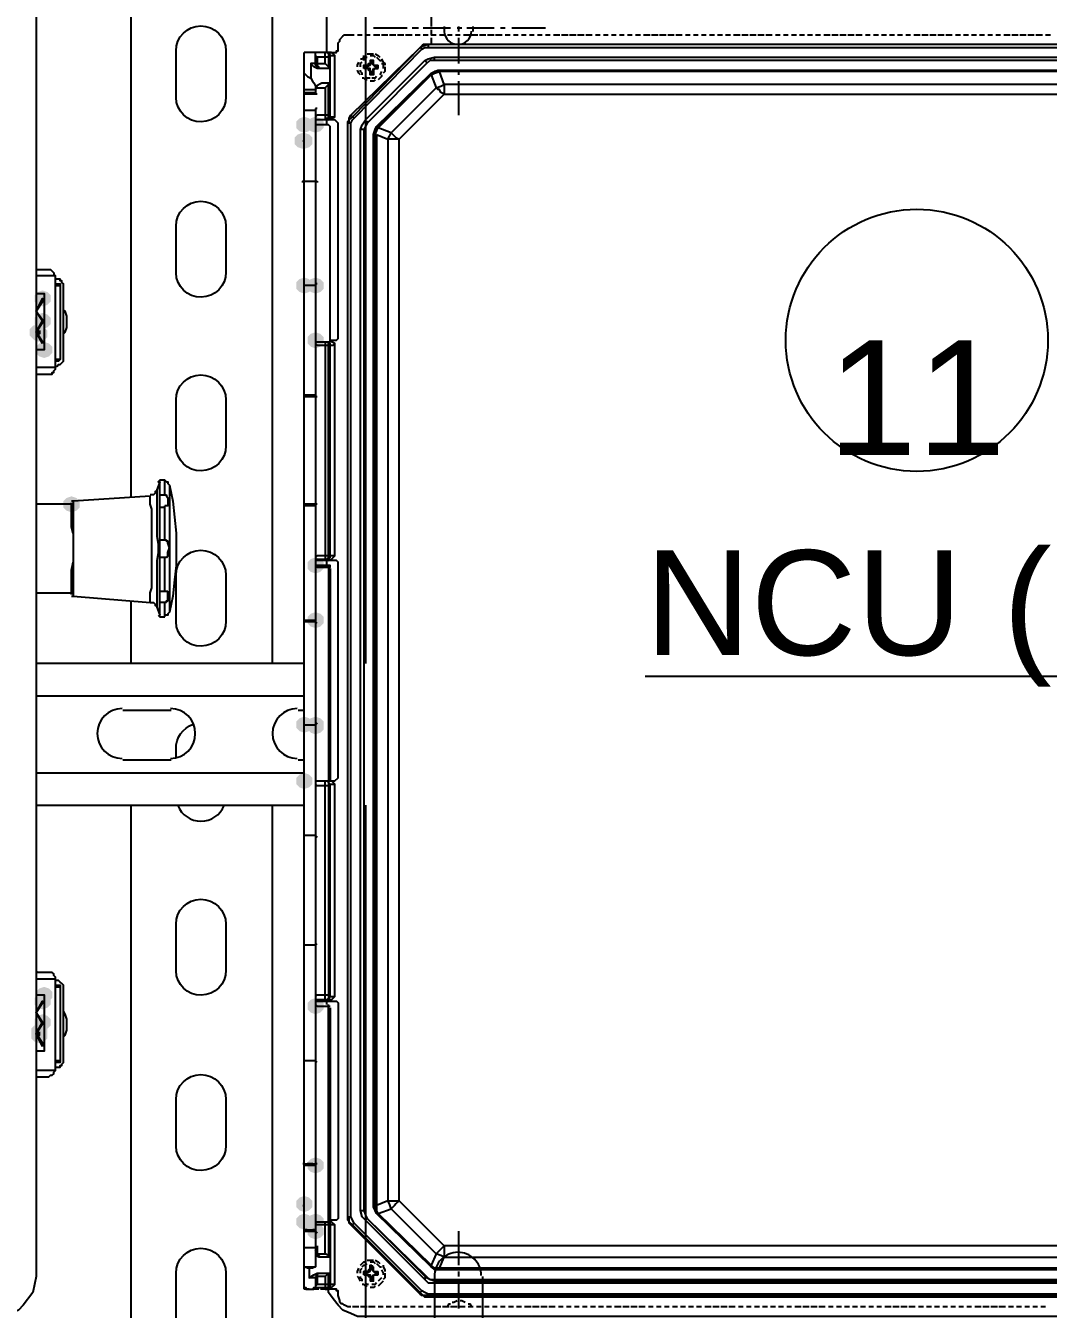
# Model space of a CAD drawing. Header units: feet. Extents: x -4 to 2246, y -9 to 1440.
# Drawn here: x 2078.622 to 2080.318, y 1384.544 to 1386.673 of the extents above; entities that cross this region are included whole.
import ezdxf
from ezdxf.enums import TextEntityAlignment as Align

# ---------------------------------------------------------------- set-up
doc = ezdxf.new("R2010")
doc.units = ezdxf.units.FT
doc.header["$MEASUREMENT"] = 0
for name, color, linetype in [('E-TEXT', 7, 'Continuous'), ('G-ANNO-TEXT', 1, 'Continuous'), ('PDF8_LP_OBJ-Hidden', 7, 'Continuous'), ('PDF8_LP_OBJ-Misc', 7, 'Continuous')]:
    doc.layers.add(name, color=color, linetype=linetype)
doc.styles.add('NEI-A', font='arial.ttf')

# ---------------------------------------------------------------- blocks, each defined once
blk = doc.blocks.new('CIRCTAG')
at = {"color": 0, "linetype": 'ByBlock', "lineweight": -2, "transparency": 16777216}
blk.add_circle((0, 0), 0.125, dxfattribs=at)
at = {"layer": 'E-TEXT', "color": 0, "transparency": 16777216, "style": 'NEI-A'}
blk.add_attdef('TAGNUMBER', text='', height=0.1, dxfattribs=at).set_placement((0, 0), align=Align.MIDDLE_CENTER)

msp = doc.modelspace()

# ---------------------------------------------------------------- hatches: boundary and pattern name
at = {"layer": 'PDF8_LP_OBJ-Misc', "transparency": 33554559}
for points in [[(2079.084073, 1386.521791), (2079.076072, 1386.519123), (2079.070737, 1386.513789), (2079.070737, 1386.503121), (2079.076072, 1386.497786), (2079.084073, 1386.495119), (2079.092075, 1386.497786), (2079.097409, 1386.503121), (2079.097409, 1386.513789), (2079.092075, 1386.519123)], [(2079.102743, 1386.521791), (2079.094742, 1386.519123), (2079.089408, 1386.513789), (2079.089408, 1386.503121), (2079.094742, 1386.497786), (2079.102743, 1386.495119), (2079.110745, 1386.497786), (2079.116079, 1386.503121), (2079.116079, 1386.513789), (2079.110745, 1386.519123)], [(2079.081406, 1386.495119), (2079.073405, 1386.492452), (2079.06807, 1386.487118), (2079.06807, 1386.476449), (2079.073405, 1386.471115), (2079.081406, 1386.468447), (2079.089408, 1386.471115), (2079.094742, 1386.476449), (2079.094742, 1386.487118), (2079.089408, 1386.492452)], [(2079.084073, 1386.495119), (2079.076072, 1386.492452), (2079.070737, 1386.487118), (2079.070737, 1386.476449), (2079.076072, 1386.471115), (2079.084073, 1386.468447), (2079.092075, 1386.471115), (2079.097409, 1386.476449), (2079.097409, 1386.487118), (2079.092075, 1386.492452)], [(2079.084073, 1386.255074), (2079.076072, 1386.252407), (2079.070737, 1386.247073), (2079.070737, 1386.236404), (2079.076072, 1386.23107), (2079.084073, 1386.228403), (2079.092075, 1386.23107), (2079.097409, 1386.236404), (2079.097409, 1386.247073), (2079.092075, 1386.252407)], [(2079.102743, 1386.255074), (2079.094742, 1386.252407), (2079.089408, 1386.247073), (2079.089408, 1386.236404), (2079.094742, 1386.23107), (2079.102743, 1386.228403), (2079.110745, 1386.23107), (2079.116079, 1386.236404), (2079.116079, 1386.247073), (2079.110745, 1386.252407)], [(2078.649922, 1386.233737), (2078.64192, 1386.23107), (2078.636586, 1386.225736), (2078.636586, 1386.215067), (2078.64192, 1386.209733), (2078.649922, 1386.207065), (2078.657923, 1386.209733), (2078.663257, 1386.215067), (2078.663257, 1386.225736), (2078.657923, 1386.23107)], [(2078.64192, 1386.177727), (2078.633919, 1386.175059), (2078.628584, 1386.169725), (2078.628584, 1386.159056), (2078.633919, 1386.153722), (2078.64192, 1386.151055), (2078.649922, 1386.153722), (2078.655256, 1386.159056), (2078.655256, 1386.169725), (2078.649922, 1386.175059)], [(2078.649922, 1386.196397), (2078.64192, 1386.19373), (2078.636586, 1386.188395), (2078.636586, 1386.177727), (2078.64192, 1386.172392), (2078.649922, 1386.169725), (2078.657923, 1386.172392), (2078.663257, 1386.177727), (2078.663257, 1386.188395), (2078.657923, 1386.19373)], [(2078.644587, 1386.175059), (2078.636586, 1386.172392), (2078.631251, 1386.167058), (2078.631251, 1386.156389), (2078.636586, 1386.151055), (2078.644587, 1386.148388), (2078.652589, 1386.151055), (2078.657923, 1386.156389), (2078.657923, 1386.167058), (2078.652589, 1386.172392)], [(2079.102743, 1386.164391), (2079.094742, 1386.161724), (2079.089408, 1386.156389), (2079.089408, 1386.145721), (2079.094742, 1386.140386), (2079.102743, 1386.137719), (2079.110745, 1386.140386), (2079.116079, 1386.145721), (2079.116079, 1386.156389), (2079.110745, 1386.161724)], [(2078.652589, 1386.148388), (2078.644587, 1386.145721), (2078.639253, 1386.140386), (2078.639253, 1386.129718), (2078.644587, 1386.124383), (2078.652589, 1386.121716), (2078.66059, 1386.124383), (2078.665925, 1386.129718), (2078.665925, 1386.140386), (2078.66059, 1386.145721)], [(2078.697931, 1385.89234), (2078.689929, 1385.889673), (2078.684595, 1385.884339), (2078.684595, 1385.87367), (2078.689929, 1385.868336), (2078.697931, 1385.865669), (2078.705932, 1385.868336), (2078.711266, 1385.87367), (2078.711266, 1385.884339), (2078.705932, 1385.889673)], [(2079.102743, 1385.790988), (2079.094742, 1385.788321), (2079.089408, 1385.782986), (2079.089408, 1385.772318), (2079.094742, 1385.766984), (2079.102743, 1385.764316), (2079.110745, 1385.766984), (2079.116079, 1385.772318), (2079.116079, 1385.782986), (2079.110745, 1385.788321)], [(2079.102743, 1385.700304), (2079.094742, 1385.697637), (2079.089408, 1385.692303), (2079.089408, 1385.681634), (2079.094742, 1385.6763), (2079.102743, 1385.673633), (2079.110745, 1385.6763), (2079.116079, 1385.681634), (2079.116079, 1385.692303), (2079.110745, 1385.697637)], [(2079.084073, 1385.526939), (2079.076072, 1385.524272), (2079.070737, 1385.518937), (2079.070737, 1385.508269), (2079.076072, 1385.502934), (2079.084073, 1385.500267), (2079.092075, 1385.502934), (2079.097409, 1385.508269), (2079.097409, 1385.518937), (2079.092075, 1385.524272)], [(2079.102743, 1385.526939), (2079.094742, 1385.524272), (2079.089408, 1385.518937), (2079.089408, 1385.508269), (2079.094742, 1385.502934), (2079.102743, 1385.500267), (2079.110745, 1385.502934), (2079.116079, 1385.508269), (2079.116079, 1385.518937), (2079.110745, 1385.524272)], [(2079.102743, 1385.524272), (2079.094742, 1385.521604), (2079.089408, 1385.51627), (2079.089408, 1385.505602), (2079.094742, 1385.500267), (2079.102743, 1385.4976), (2079.110745, 1385.500267), (2079.116079, 1385.505602), (2079.116079, 1385.51627), (2079.110745, 1385.521604)], [(2079.084073, 1385.433588), (2079.076072, 1385.430921), (2079.070737, 1385.425587), (2079.070737, 1385.414918), (2079.076072, 1385.409584), (2079.084073, 1385.406916), (2079.092075, 1385.409584), (2079.097409, 1385.414918), (2079.097409, 1385.425587), (2079.092075, 1385.430921)], [(2078.652589, 1385.078855), (2078.644587, 1385.076188), (2078.639253, 1385.070854), (2078.639253, 1385.060185), (2078.644587, 1385.054851), (2078.652589, 1385.052184), (2078.66059, 1385.054851), (2078.665925, 1385.060185), (2078.665925, 1385.070854), (2078.66059, 1385.076188)], [(2078.649922, 1385.068187), (2078.64192, 1385.06552), (2078.636586, 1385.060185), (2078.636586, 1385.049517), (2078.64192, 1385.044182), (2078.649922, 1385.041515), (2078.657923, 1385.044182), (2078.663257, 1385.049517), (2078.663257, 1385.060185), (2078.657923, 1385.06552)], [(2079.102743, 1385.060185), (2079.094742, 1385.057518), (2079.089408, 1385.052184), (2079.089408, 1385.041515), (2079.094742, 1385.036181), (2079.102743, 1385.033514), (2079.110745, 1385.036181), (2079.116079, 1385.041515), (2079.116079, 1385.052184), (2079.110745, 1385.057518)], [(2078.649922, 1385.033514), (2078.64192, 1385.030846), (2078.636586, 1385.025512), (2078.636586, 1385.014844), (2078.64192, 1385.009509), (2078.649922, 1385.006842), (2078.657923, 1385.009509), (2078.663257, 1385.014844), (2078.663257, 1385.025512), (2078.657923, 1385.030846)], [(2078.644587, 1385.017511), (2078.636586, 1385.014844), (2078.631251, 1385.009509), (2078.631251, 1384.998841), (2078.636586, 1384.993506), (2078.644587, 1384.990839), (2078.652589, 1384.993506), (2078.657923, 1384.998841), (2078.657923, 1385.009509), (2078.652589, 1385.014844)], [(2078.644587, 1385.012176), (2078.636586, 1385.009509), (2078.631251, 1385.004175), (2078.631251, 1384.993506), (2078.636586, 1384.988172), (2078.644587, 1384.985505), (2078.652589, 1384.988172), (2078.657923, 1384.993506), (2078.657923, 1385.004175), (2078.652589, 1385.009509)], [(2079.102743, 1384.796136), (2079.094742, 1384.793469), (2079.089408, 1384.788135), (2079.089408, 1384.777466), (2079.094742, 1384.772132), (2079.102743, 1384.769465), (2079.110745, 1384.772132), (2079.116079, 1384.777466), (2079.116079, 1384.788135), (2079.110745, 1384.793469)], [(2079.084073, 1384.732124), (2079.076072, 1384.729457), (2079.070737, 1384.724123), (2079.070737, 1384.713454), (2079.076072, 1384.70812), (2079.084073, 1384.705453), (2079.092075, 1384.70812), (2079.097409, 1384.713454), (2079.097409, 1384.724123), (2079.092075, 1384.729457)], [(2079.084073, 1384.702785), (2079.076072, 1384.700118), (2079.070737, 1384.694784), (2079.070737, 1384.684115), (2079.076072, 1384.678781), (2079.084073, 1384.676114), (2079.092075, 1384.678781), (2079.097409, 1384.684115), (2079.097409, 1384.694784), (2079.092075, 1384.700118)], [(2079.102743, 1384.702785), (2079.094742, 1384.700118), (2079.089408, 1384.694784), (2079.089408, 1384.684115), (2079.094742, 1384.678781), (2079.102743, 1384.676114), (2079.110745, 1384.678781), (2079.116079, 1384.684115), (2079.116079, 1384.694784), (2079.110745, 1384.700118)], [(2079.102743, 1384.686782), (2079.094742, 1384.684115), (2079.089408, 1384.678781), (2079.089408, 1384.668112), (2079.094742, 1384.662778), (2079.102743, 1384.660111), (2079.110745, 1384.662778), (2079.116079, 1384.668112), (2079.116079, 1384.678781), (2079.110745, 1384.684115)]]:
    msp.add_hatch(color=256, dxfattribs=at).paths.add_polyline_path(points)

# ---------------------------------------------------------------- linework, layer by layer
at = {"color": 1}
for points in [[(2078.82189, 1394.026875), (2078.87662, 1393.847166), (2079.194576, 1393.70392), (2079.752302, 1393.852375), (2080.375182, 1393.993017), (2080.854723, 1393.933114), (2081.162254, 1393.263764), (2081.193833, 1392.580467), (2081.193909, 1391.554427), (2081.18071, 1389.578625), (2081.17407, 1387.539508), (2081.113792, 1386.481976), (2081.011185, 1386.187473)], [(2078.914954, 1394.023798), (2078.96714, 1393.847786), (2079.215024, 1393.776078), (2079.580328, 1393.828229), (2080.056527, 1393.912976), (2080.46097, 1393.965128), (2080.695808, 1393.984685), (2080.89803, 1393.939052), (2081.015449, 1393.776078), (2081.080682, 1393.430572), (2081.119822, 1391.976842), (2081.118463, 1390.35157), (2081.128802, 1387.971109), (2081.191396, 1386.897286), (2081.11837, 1386.459416), (2081.003614, 1386.209205), (2080.992305, 1386.209241)]]:
    msp.add_spline(points, degree=3, dxfattribs=at)
at = {"layer": 'PDF8_LP_OBJ-Hidden', "lineweight": 25}
for p, q in [((2079.193427, 1386.601806), (2079.182758, 1386.601806)), ((2079.193427, 1384.606768), (2079.182758, 1384.606768)), ((2079.198761, 1384.614769), (2079.193427, 1384.614769)), ((2079.193427, 1384.601433), (2079.193427, 1384.590765)), ((2079.196094, 1384.617436), (2079.196094, 1384.609435)), ((2079.198761, 1384.590765), (2079.198761, 1384.601433))]:
    msp.add_line(p, q, dxfattribs=at)
for points in [[(2079.337454, 1386.716494), (2079.324118, 1386.716494), (2079.316116, 1386.713826), (2079.310782, 1386.711159), (2079.305448, 1386.705825), (2079.300114, 1386.700491), (2079.297446, 1386.695156), (2079.294779, 1386.687155), (2079.294779, 1386.671152)], [(2079.294779, 1386.665817), (2079.294779, 1386.657816), (2079.302781, 1386.657816)], [(2079.121414, 1386.628477), (2079.137417, 1386.628477), (2079.137417, 1386.631144), (2079.140084, 1386.631144), (2079.140084, 1386.64448), (2079.142751, 1386.647147), (2079.142751, 1386.649814), (2079.148085, 1386.655149), (2079.150752, 1386.657816), (2079.166755, 1386.657816)], [(2079.17209, 1386.657816), (2079.180091, 1386.657816)], [(2079.185426, 1386.657816), (2079.193427, 1386.657816)], [(2079.198761, 1386.657816), (2079.20943, 1386.657816)], [(2079.212097, 1386.657816), (2079.222766, 1386.657816)], [(2079.225433, 1386.657816), (2079.236102, 1386.657816)], [(2079.238769, 1386.657816), (2079.249437, 1386.657816)], [(2079.252105, 1386.657816), (2079.262773, 1386.657816)], [(2079.268108, 1386.657816), (2079.276109, 1386.657816)], [(2079.281443, 1386.657816), (2079.289445, 1386.657816)], [(2079.294779, 1386.652482), (2079.294779, 1386.641813)], [(2079.308115, 1386.657816), (2079.316116, 1386.657816)], [(2079.321451, 1386.657816), (2079.329452, 1386.657816)], [(2079.334787, 1386.657816), (2079.342788, 1386.657816)], [(2079.348122, 1386.657816), (2079.358791, 1386.657816)], [(2079.361458, 1386.657816), (2079.372127, 1386.657816)], [(2079.374794, 1386.657816), (2079.385463, 1386.657816)], [(2079.38813, 1386.657816), (2079.398799, 1386.657816)], [(2079.401466, 1386.657816), (2079.412134, 1386.657816)], [(2079.417469, 1386.657816), (2079.42547, 1386.657816)], [(2079.430805, 1386.657816), (2079.438806, 1386.657816)], [(2079.44414, 1386.657816), (2079.452142, 1386.657816)], [(2079.457476, 1386.657816), (2079.465478, 1386.657816)], [(2079.470812, 1386.657816), (2079.478813, 1386.657816)], [(2079.484148, 1386.657816), (2079.492149, 1386.657816)], [(2079.497484, 1386.657816), (2079.508152, 1386.657816)], [(2079.510819, 1386.657816), (2079.521488, 1386.657816)], [(2079.524155, 1386.657816), (2079.534824, 1386.657816)], [(2079.537491, 1386.657816), (2079.54816, 1386.657816)], [(2079.550827, 1386.657816), (2079.561495, 1386.657816)], [(2079.56683, 1386.657816), (2079.574831, 1386.657816)], [(2079.580166, 1386.657816), (2079.588167, 1386.657816)], [(2079.593501, 1386.657816), (2079.601503, 1386.657816)], [(2079.606837, 1386.657816), (2079.614839, 1386.657816)], [(2079.620173, 1386.657816), (2079.628175, 1386.657816)], [(2079.633509, 1386.657816), (2079.64151, 1386.657816)], [(2079.646845, 1386.657816), (2079.657513, 1386.657816)], [(2079.660181, 1386.657816), (2079.670849, 1386.657816)], [(2079.673516, 1386.657816), (2079.684185, 1386.657816)], [(2079.686852, 1386.657816), (2079.697521, 1386.657816)], [(2079.700188, 1386.657816), (2079.710857, 1386.657816)], [(2079.716191, 1386.657816), (2079.724192, 1386.657816)], [(2079.729527, 1386.657816), (2079.737528, 1386.657816)], [(2079.742863, 1386.657816), (2079.750864, 1386.657816)], [(2079.756198, 1386.657816), (2079.7642, 1386.657816)], [(2079.769534, 1386.657816), (2079.777536, 1386.657816)], [(2079.78287, 1386.657816), (2079.790872, 1386.657816)], [(2079.796206, 1386.657816), (2079.806874, 1386.657816)], [(2079.809542, 1386.657816), (2079.82021, 1386.657816)], [(2079.822877, 1386.657816), (2079.833546, 1386.657816)], [(2079.836213, 1386.657816), (2079.846882, 1386.657816)], [(2079.849549, 1386.657816), (2079.860218, 1386.657816)], [(2079.865552, 1386.657816), (2079.873554, 1386.657816)], [(2079.878888, 1386.657816), (2079.886889, 1386.657816)], [(2079.892224, 1386.657816), (2079.900225, 1386.657816)], [(2079.90556, 1386.657816), (2079.913561, 1386.657816)], [(2079.918895, 1386.657816), (2079.926897, 1386.657816)], [(2079.932231, 1386.657816), (2079.940233, 1386.657816)], [(2079.945567, 1386.657816), (2079.956236, 1386.657816)], [(2079.958903, 1386.657816), (2079.969571, 1386.657816)], [(2079.972239, 1386.657816), (2079.982907, 1386.657816)], [(2079.985574, 1386.657816), (2079.996243, 1386.657816)], [(2079.99891, 1386.657816), (2080.009579, 1386.657816)], [(2080.014913, 1386.657816), (2080.022915, 1386.657816)], [(2080.028249, 1386.657816), (2080.036251, 1386.657816)], [(2080.041585, 1386.657816), (2080.049586, 1386.657816)], [(2080.054921, 1386.657816), (2080.062922, 1386.657816)], [(2080.068256, 1386.657816), (2080.076258, 1386.657816)], [(2080.081592, 1386.657816), (2080.089594, 1386.657816)], [(2080.094928, 1386.657816), (2080.105597, 1386.657816)], [(2080.108264, 1386.657816), (2080.118933, 1386.657816)], [(2080.1216, 1386.657816), (2080.132268, 1386.657816)], [(2080.134936, 1386.657816), (2080.145604, 1386.657816)], [(2080.148271, 1386.657816), (2080.15894, 1386.657816)], [(2080.164274, 1386.657816), (2080.172276, 1386.657816)], [(2080.17761, 1386.657816), (2080.185612, 1386.657816)], [(2080.190946, 1386.657816), (2080.198947, 1386.657816)], [(2080.204282, 1386.657816), (2080.212283, 1386.657816)], [(2080.217618, 1386.657816), (2080.225619, 1386.657816)], [(2080.230953, 1386.657816), (2080.238955, 1386.657816)], [(2080.244289, 1386.657816), (2080.254958, 1386.657816)], [(2080.257625, 1386.657816), (2080.268294, 1386.657816)], [(2080.270961, 1386.657816), (2080.28163, 1386.657816)], [(2080.284297, 1386.657816), (2080.294965, 1386.657816)], [(2080.297632, 1386.657816), (2080.308301, 1386.657816)], [(2080.313635, 1386.657816), (2080.321637, 1386.657816)], [(2079.177424, 1386.617809), (2079.180091, 1386.617809), (2079.182758, 1386.620476), (2079.182758, 1386.623143)], [(2079.188093, 1386.62581), (2079.198761, 1386.62581)], [(2079.193427, 1386.623143), (2079.198761, 1386.623143), (2079.201428, 1386.620476)], [(2079.201428, 1386.62581), (2079.206763, 1386.623143), (2079.20943, 1386.620476)], [(2079.17209, 1386.604473), (2079.17209, 1386.60714), (2079.174757, 1386.612474)], [(2079.177424, 1386.604473), (2079.177424, 1386.609807), (2079.180091, 1386.612474)], [(2079.182758, 1386.615141), (2079.182758, 1386.617809), (2079.185426, 1386.620476), (2079.188093, 1386.620476)], [(2079.182758, 1386.60714), (2079.193427, 1386.60714), (2079.188093, 1386.604473), (2079.188093, 1386.60714)], [(2079.182758, 1386.601806), (2079.182758, 1386.60714), (2079.185426, 1386.604473), (2079.188093, 1386.604473)], [(2079.185426, 1386.601806), (2079.185426, 1386.604473)], [(2079.19076, 1386.60714), (2079.19076, 1386.609807), (2079.193427, 1386.609807)], [(2079.198761, 1386.591137), (2079.193427, 1386.591137), (2079.193427, 1386.601806), (2079.19076, 1386.599138), (2079.193427, 1386.599138)], [(2079.19076, 1386.599138), (2079.19076, 1386.601806)], [(2079.201428, 1386.60714), (2079.201428, 1386.604473), (2079.198761, 1386.60714), (2079.198761, 1386.615141), (2079.193427, 1386.615141), (2079.193427, 1386.60714)], [(2079.196094, 1386.615141), (2079.196094, 1386.609807)], [(2079.198761, 1386.609807), (2079.196094, 1386.609807), (2079.198761, 1386.60714), (2079.206763, 1386.60714)], [(2079.198761, 1386.601806), (2079.198761, 1386.591137), (2079.196094, 1386.593804), (2079.196094, 1386.596471)], [(2079.198761, 1386.601806), (2079.196094, 1386.596471), (2079.198761, 1386.596471)], [(2079.198761, 1386.601806), (2079.206763, 1386.601806)], [(2079.201428, 1386.601806), (2079.198761, 1386.599138)], [(2079.206763, 1386.604473), (2079.201428, 1386.604473)], [(2079.204096, 1386.620476), (2079.206763, 1386.617809), (2079.20943, 1386.615141), (2079.212097, 1386.615141)], [(2079.206763, 1386.601806), (2079.206763, 1386.60714)], [(2079.212097, 1386.617809), (2079.214764, 1386.612474), (2079.217431, 1386.609807), (2079.217431, 1386.60714)], [(2079.212097, 1386.609807), (2079.214764, 1386.609807), (2079.214764, 1386.601806)], [(2079.217431, 1386.604473), (2079.217431, 1386.596471), (2079.214764, 1386.593804)], [(2079.177424, 1386.591137), (2079.174757, 1386.593804), (2079.17209, 1386.599138)], [(2079.180091, 1386.591137), (2079.180091, 1386.593804), (2079.177424, 1386.596471), (2079.177424, 1386.599138)], [(2079.188093, 1386.583135), (2079.185426, 1386.583135), (2079.182758, 1386.585803), (2079.180091, 1386.585803)], [(2079.193427, 1386.585803), (2079.188093, 1386.585803), (2079.185426, 1386.58847)], [(2079.196094, 1386.593804), (2079.193427, 1386.593804)], [(2079.201428, 1386.583135), (2079.198761, 1386.580468), (2079.193427, 1386.580468)], [(2079.204096, 1386.58847), (2079.201428, 1386.585803), (2079.196094, 1386.585803)], [(2079.212097, 1386.591137), (2079.212097, 1386.58847), (2079.20943, 1386.585803), (2079.206763, 1386.583135)], [(2079.212097, 1386.596471), (2079.20943, 1386.591137)], [(2079.177424, 1384.617436), (2079.180091, 1384.620103), (2079.182758, 1384.622771), (2079.185426, 1384.622771)], [(2079.188093, 1384.625438), (2079.198761, 1384.625438)], [(2079.193427, 1384.622771), (2079.198761, 1384.622771), (2079.201428, 1384.620103)], [(2079.201428, 1384.625438), (2079.206763, 1384.622771), (2079.20943, 1384.620103)], [(2079.17209, 1384.6041), (2079.17209, 1384.606768), (2079.174757, 1384.612102)], [(2079.177424, 1384.6041), (2079.177424, 1384.609435), (2079.180091, 1384.612102)], [(2079.180091, 1384.614769), (2079.182758, 1384.617436), (2079.185426, 1384.617436), (2079.188093, 1384.620103)], [(2079.182758, 1384.601433), (2079.182758, 1384.606768), (2079.185426, 1384.6041)], [(2079.182758, 1384.601433), (2079.193427, 1384.601433), (2079.19076, 1384.598766), (2079.193427, 1384.598766)], [(2079.185426, 1384.601433), (2079.185426, 1384.6041), (2079.188093, 1384.6041)], [(2079.193427, 1384.606768), (2079.188093, 1384.6041), (2079.188093, 1384.606768)], [(2079.193427, 1384.609435), (2079.19076, 1384.609435), (2079.19076, 1384.606768)], [(2079.19076, 1384.598766), (2079.19076, 1384.601433)], [(2079.193427, 1384.606768), (2079.193427, 1384.617436), (2079.196094, 1384.617436)], [(2079.198761, 1384.609435), (2079.196094, 1384.609435), (2079.198761, 1384.606768), (2079.206763, 1384.606768)], [(2079.198761, 1384.596099), (2079.196094, 1384.596099), (2079.198761, 1384.601433)], [(2079.201428, 1384.606768), (2079.201428, 1384.6041), (2079.198761, 1384.606768), (2079.198761, 1384.614769)], [(2079.198761, 1384.601433), (2079.206763, 1384.601433)], [(2079.206763, 1384.6041), (2079.201428, 1384.6041)], [(2079.204096, 1384.620103), (2079.206763, 1384.617436), (2079.20943, 1384.614769), (2079.212097, 1384.614769)], [(2079.206763, 1384.601433), (2079.206763, 1384.606768)], [(2079.212097, 1384.609435), (2079.214764, 1384.6041), (2079.214764, 1384.601433)], [(2079.214764, 1384.617436), (2079.214764, 1384.614769), (2079.217431, 1384.609435), (2079.217431, 1384.606768)], [(2079.217431, 1384.6041), (2079.217431, 1384.596099), (2079.214764, 1384.593432)], [(2079.177424, 1384.590765), (2079.174757, 1384.596099), (2079.17209, 1384.598766)], [(2079.180091, 1384.590765), (2079.180091, 1384.593432), (2079.177424, 1384.596099), (2079.177424, 1384.598766)], [(2079.188093, 1384.582763), (2079.185426, 1384.582763), (2079.182758, 1384.58543), (2079.180091, 1384.58543)], [(2079.19076, 1384.58543), (2079.188093, 1384.58543), (2079.185426, 1384.588097)], [(2079.196094, 1384.596099), (2079.196094, 1384.593432), (2079.198761, 1384.590765), (2079.193427, 1384.590765)], [(2079.196094, 1384.593432), (2079.193427, 1384.593432)], [(2079.201428, 1384.582763), (2079.198761, 1384.580096), (2079.193427, 1384.580096)], [(2079.204096, 1384.588097), (2079.201428, 1384.58543), (2079.196094, 1384.58543)], [(2079.212097, 1384.596099), (2079.206763, 1384.590765)], [(2079.214764, 1384.590765), (2079.212097, 1384.588097), (2079.206763, 1384.582763)], [(2079.092075, 1384.577429), (2079.084073, 1384.577429)], [(2079.108078, 1384.577429), (2079.097409, 1384.577429)], [(2079.121414, 1384.577429), (2079.110745, 1384.577429)], [(2079.161421, 1384.54809), (2079.156087, 1384.54809), (2079.150752, 1384.550757), (2079.148085, 1384.553424), (2079.145418, 1384.553424), (2079.142751, 1384.556091), (2079.142751, 1384.558759), (2079.140084, 1384.56676), (2079.140084, 1384.574762), (2079.137417, 1384.574762), (2079.137417, 1384.577429), (2079.124081, 1384.577429)], [(2079.329452, 1384.556091), (2079.332119, 1384.556091), (2079.337454, 1384.558759)], [(2079.342788, 1384.558759), (2079.345455, 1384.558759), (2079.35079, 1384.556091)], [(2079.174757, 1384.54809), (2079.164088, 1384.54809)], [(2079.188093, 1384.54809), (2079.177424, 1384.54809)], [(2079.201428, 1384.54809), (2079.19076, 1384.54809)], [(2079.214764, 1384.54809), (2079.206763, 1384.54809)], [(2079.2281, 1384.54809), (2079.220099, 1384.54809)], [(2079.241436, 1384.54809), (2079.233434, 1384.54809)], [(2079.254772, 1384.54809), (2079.24677, 1384.54809)], [(2079.268108, 1384.54809), (2079.260106, 1384.54809)], [(2079.281443, 1384.54809), (2079.273442, 1384.54809)], [(2079.294779, 1384.54809), (2079.286778, 1384.54809)], [(2079.310782, 1384.54809), (2079.300114, 1384.54809)], [(2079.324118, 1384.54809), (2079.313449, 1384.54809)], [(2079.321451, 1384.54809), (2079.324118, 1384.553424), (2079.326785, 1384.553424)], [(2079.337454, 1384.54809), (2079.326785, 1384.54809)], [(2079.35079, 1384.54809), (2079.340121, 1384.54809)], [(2079.356124, 1384.553424), (2079.358791, 1384.553424), (2079.361458, 1384.54809)], [(2079.364125, 1384.54809), (2079.356124, 1384.54809)], [(2079.377461, 1384.54809), (2079.36946, 1384.54809)], [(2079.390797, 1384.54809), (2079.382796, 1384.54809)], [(2079.404133, 1384.54809), (2079.396131, 1384.54809)], [(2079.417469, 1384.54809), (2079.409467, 1384.54809)], [(2079.430805, 1384.54809), (2079.422803, 1384.54809)], [(2079.44414, 1384.54809), (2079.436139, 1384.54809)], [(2079.460143, 1384.54809), (2079.449475, 1384.54809)], [(2079.473479, 1384.54809), (2079.46281, 1384.54809)], [(2079.486815, 1384.54809), (2079.476146, 1384.54809)], [(2079.500151, 1384.54809), (2079.489482, 1384.54809)], [(2079.513487, 1384.54809), (2079.505485, 1384.54809)], [(2079.526822, 1384.54809), (2079.518821, 1384.54809)], [(2079.540158, 1384.54809), (2079.532157, 1384.54809)], [(2079.553494, 1384.54809), (2079.545493, 1384.54809)], [(2079.56683, 1384.54809), (2079.558828, 1384.54809)], [(2079.580166, 1384.54809), (2079.572164, 1384.54809)], [(2079.593501, 1384.54809), (2079.5855, 1384.54809)], [(2079.609504, 1384.54809), (2079.598836, 1384.54809)], [(2079.62284, 1384.54809), (2079.612172, 1384.54809)], [(2079.636176, 1384.54809), (2079.625507, 1384.54809)], [(2079.649512, 1384.54809), (2079.638843, 1384.54809)], [(2079.662848, 1384.54809), (2079.654846, 1384.54809)], [(2079.676184, 1384.54809), (2079.668182, 1384.54809)], [(2079.689519, 1384.54809), (2079.681518, 1384.54809)], [(2079.702855, 1384.54809), (2079.694854, 1384.54809)], [(2079.716191, 1384.54809), (2079.708189, 1384.54809)], [(2079.729527, 1384.54809), (2079.721525, 1384.54809)], [(2079.742863, 1384.54809), (2079.734861, 1384.54809)], [(2079.758866, 1384.54809), (2079.748197, 1384.54809)], [(2079.772201, 1384.54809), (2079.761533, 1384.54809)], [(2079.785537, 1384.54809), (2079.774869, 1384.54809)], [(2079.798873, 1384.54809), (2079.788204, 1384.54809)], [(2079.812209, 1384.54809), (2079.804207, 1384.54809)], [(2079.825545, 1384.54809), (2079.817543, 1384.54809)], [(2079.83888, 1384.54809), (2079.830879, 1384.54809)], [(2079.852216, 1384.54809), (2079.844215, 1384.54809)], [(2079.865552, 1384.54809), (2079.857551, 1384.54809)], [(2079.878888, 1384.54809), (2079.870886, 1384.54809)], [(2079.892224, 1384.54809), (2079.884222, 1384.54809)], [(2079.908227, 1384.54809), (2079.897558, 1384.54809)], [(2079.921563, 1384.54809), (2079.910894, 1384.54809)], [(2079.934898, 1384.54809), (2079.92423, 1384.54809)], [(2079.948234, 1384.54809), (2079.937565, 1384.54809)], [(2079.96157, 1384.54809), (2079.953568, 1384.54809)], [(2079.974906, 1384.54809), (2079.966904, 1384.54809)], [(2079.988242, 1384.54809), (2079.98024, 1384.54809)], [(2080.001577, 1384.54809), (2079.993576, 1384.54809)], [(2080.014913, 1384.54809), (2080.006912, 1384.54809)], [(2080.028249, 1384.54809), (2080.020248, 1384.54809)], [(2080.041585, 1384.54809), (2080.033583, 1384.54809)], [(2080.057588, 1384.54809), (2080.046919, 1384.54809)], [(2080.070924, 1384.54809), (2080.060255, 1384.54809)], [(2080.084259, 1384.54809), (2080.073591, 1384.54809)], [(2080.097595, 1384.54809), (2080.086927, 1384.54809)], [(2080.110931, 1384.54809), (2080.10293, 1384.54809)], [(2080.124267, 1384.54809), (2080.116265, 1384.54809)], [(2080.137603, 1384.54809), (2080.129601, 1384.54809)], [(2080.150939, 1384.54809), (2080.142937, 1384.54809)], [(2080.164274, 1384.54809), (2080.156273, 1384.54809)], [(2080.17761, 1384.54809), (2080.169609, 1384.54809)], [(2080.190946, 1384.54809), (2080.182944, 1384.54809)], [(2080.206949, 1384.54809), (2080.19628, 1384.54809)], [(2080.220285, 1384.54809), (2080.209616, 1384.54809)], [(2080.233621, 1384.54809), (2080.222952, 1384.54809)], [(2080.246956, 1384.54809), (2080.236288, 1384.54809)], [(2080.260292, 1384.54809), (2080.252291, 1384.54809)], [(2080.273628, 1384.54809), (2080.265627, 1384.54809)], [(2080.286964, 1384.54809), (2080.278962, 1384.54809)], [(2080.3003, 1384.54809), (2080.292298, 1384.54809)], [(2080.313635, 1384.54809), (2080.305634, 1384.54809)]]:
    msp.add_lwpolyline(points, dxfattribs=at)
at = {"layer": 'PDF8_LP_OBJ-Misc', "lineweight": 25}
for p, q in [((2079.084073, 1384.577429), (2079.084073, 1386.628477)), ((2079.129415, 1386.628477), (2079.084073, 1386.628477)), ((2079.124081, 1386.62581), (2079.124081, 1386.601806)), ((2079.281443, 1386.641813), (2080.849735, 1386.641813)), ((2080.839067, 1386.615141), (2079.292112, 1386.615141)), ((2079.105411, 1386.559131), (2079.084073, 1386.559131)), ((2079.156087, 1384.692117), (2079.156087, 1386.513789)), ((2078.649922, 1386.185728), (2078.649922, 1386.180394)), ((2079.118746, 1386.148388), (2079.118746, 1385.785654)), ((2078.844625, 1385.895007), (2078.855293, 1385.895007)), ((2078.852626, 1385.820327), (2078.852626, 1385.876337)), ((2078.855293, 1385.790988), (2078.844625, 1385.790988)), ((2078.697931, 1385.729643), (2078.697931, 1385.769651)), ((2078.855293, 1385.716307), (2078.844625, 1385.716307)), ((2079.129415, 1385.057518), (2079.102743, 1385.057518)), ((2079.124081, 1384.686782), (2079.124081, 1384.630772)), ((2079.124081, 1384.580096), (2079.124081, 1384.6041)), ((2079.118746, 1384.598766), (2079.118746, 1384.577429))]:
    msp.add_line(p, q, dxfattribs=at)
for points in [[(2078.796616, 1388.220774), (2078.796616, 1385.89234)], [(2079.031326, 1385.614955), (2079.031326, 1388.220774)], [(2078.639253, 1386.740498), (2078.639253, 1384.598766), (2078.633919, 1384.572094), (2078.617916, 1384.550757), (2078.609914, 1384.542756), (2078.596578, 1384.537421), (2078.58591, 1384.532087), (2076.79891, 1384.532087), (2076.788242, 1384.537421), (2076.774906, 1384.542756), (2076.766905, 1384.550757), (2076.758903, 1384.561426), (2076.750902, 1384.572094), (2076.750902, 1384.577429)], [(2079.121414, 1386.628477), (2079.121414, 1386.740498)], [(2081.012432, 1386.740498), (2081.012432, 1384.598766), (2081.007098, 1384.572094), (2080.991095, 1384.550757), (2080.983093, 1384.542756), (2080.969758, 1384.537421), (2080.959089, 1384.532087), (2079.17209, 1384.532087), (2079.161421, 1384.537421), (2079.148085, 1384.542756), (2079.140084, 1384.550757), (2079.132082, 1384.561426), (2079.124081, 1384.572094), (2079.124081, 1384.577429)], [(2079.186021, 1385.614955), (2079.186021, 1386.740498)], [(2079.254772, 1386.668485), (2079.198761, 1386.668485)], [(2079.273442, 1386.668485), (2079.262773, 1386.668485)], [(2079.326785, 1386.668485), (2079.281443, 1386.668485)], [(2079.345455, 1386.668485), (2079.337454, 1386.668485)], [(2079.340121, 1386.671152), (2079.340121, 1386.66315)], [(2079.398799, 1386.668485), (2079.353457, 1386.668485)], [(2079.364125, 1386.66315), (2079.364125, 1386.671152)], [(2079.417469, 1386.668485), (2079.409467, 1386.668485)], [(2079.484148, 1386.668485), (2079.428137, 1386.668485)], [(2079.340121, 1386.652482), (2079.340121, 1386.609807)], [(2079.108078, 1386.601806), (2079.108078, 1386.604473), (2079.105411, 1386.604473), (2079.102743, 1386.60714), (2079.102743, 1386.628477)], [(2079.105411, 1386.620476), (2079.102743, 1386.623143)], [(2079.105411, 1386.609807), (2079.118746, 1386.609807), (2079.118746, 1386.628477)], [(2079.121414, 1386.628477), (2079.124081, 1386.62581)], [(2079.124081, 1386.628477), (2079.126748, 1386.623143), (2079.124081, 1386.620476)], [(2079.124081, 1386.516456), (2079.129415, 1386.519123), (2079.134749, 1386.521791), (2079.134749, 1386.623143)], [(2079.126748, 1386.519123), (2079.126748, 1386.623143), (2079.134749, 1386.623143), (2079.129415, 1386.628477)], [(2079.161421, 1386.511122), (2079.164088, 1386.516456), (2079.166755, 1386.519123), (2079.278776, 1386.633811), (2079.284111, 1386.636479), (2080.847068, 1386.636479), (2080.852402, 1386.633811), (2080.85507, 1386.633811), (2080.85507, 1386.636479), (2080.849735, 1386.639146), (2080.841734, 1386.641813)], [(2079.166755, 1386.519123), (2079.161421, 1386.524458), (2079.276109, 1386.636479), (2079.164088, 1386.521791)], [(2079.278776, 1386.633811), (2079.276109, 1386.636479), (2079.281443, 1386.639146), (2079.289445, 1386.641813), (2079.289445, 1386.636479)], [(2079.276109, 1386.636479), (2079.278776, 1386.639146), (2079.281443, 1386.641813)], [(2079.102743, 1386.609807), (2079.094742, 1386.609807), (2079.094742, 1386.585803)], [(2079.126748, 1386.601806), (2079.105411, 1386.601806), (2079.100076, 1386.604473), (2079.094742, 1386.609807)], [(2079.105411, 1386.60714), (2079.102743, 1386.609807)], [(2079.105411, 1386.620476), (2079.105411, 1386.604473), (2079.108078, 1386.601806)], [(2079.124081, 1386.620476), (2079.105411, 1386.620476)], [(2079.124081, 1386.604473), (2079.118746, 1386.609807)], [(2079.300114, 1384.590765), (2079.292112, 1384.593432), (2079.286778, 1384.596099), (2079.284111, 1384.596099), (2079.284111, 1384.593432), (2079.180091, 1384.697451), (2079.177424, 1384.70812), (2079.177424, 1386.500453), (2079.180091, 1386.508455), (2079.185426, 1386.516456), (2079.284111, 1386.615141), (2079.289445, 1386.617809), (2079.300114, 1386.620476), (2080.831065, 1386.620476)], [(2079.286778, 1386.609807), (2079.188093, 1386.511122)], [(2079.284111, 1386.615141), (2079.286778, 1386.612474), (2079.286778, 1386.609807), (2079.292112, 1386.615141)], [(2079.300114, 1386.615141), (2079.300114, 1386.620476)], [(2079.084073, 1386.593804), (2079.08674, 1386.591137), (2079.089408, 1386.58847), (2079.094742, 1386.585803), (2079.097409, 1386.580468), (2079.100076, 1386.577801), (2079.102743, 1386.572467), (2079.102743, 1386.559131)], [(2080.836399, 1386.591137), (2080.831065, 1386.593804), (2080.831065, 1386.596471), (2079.300114, 1386.596471), (2079.294779, 1386.591137), (2079.300114, 1386.593804), (2079.308115, 1386.596471), (2079.305448, 1386.599138), (2080.825731, 1386.599138), (2080.825731, 1386.596471), (2080.831065, 1386.593804)], [(2079.294779, 1386.593804), (2079.300114, 1386.596471), (2079.305448, 1386.599138)], [(2080.825731, 1386.596471), (2080.815062, 1386.575134), (2079.316116, 1386.575134), (2079.308115, 1386.596471)], [(2079.340121, 1386.599138), (2079.340121, 1386.591137)], [(2079.340121, 1386.580468), (2079.340121, 1386.524458)], [(2079.084073, 1386.567132), (2079.102743, 1386.567132)], [(2079.084073, 1386.561798), (2079.102743, 1386.561798)], [(2079.102743, 1386.572467), (2079.113412, 1386.577801), (2079.126748, 1386.577801)], [(2079.102743, 1386.567132), (2079.105411, 1386.5698), (2079.118746, 1386.5698), (2079.124081, 1386.575134)], [(2079.105411, 1386.572467), (2079.102743, 1386.5698)], [(2079.118746, 1386.5698), (2079.118746, 1386.516456), (2079.121414, 1386.519123), (2079.126748, 1386.519123)], [(2079.124081, 1386.516456), (2079.124081, 1386.577801)], [(2079.102743, 1386.535126), (2079.102743, 1384.614769), (2079.097409, 1384.612102), (2079.089408, 1384.612102), (2079.084073, 1384.614769), (2079.102743, 1384.614769)], [(2079.084073, 1386.532459), (2079.102743, 1386.532459)], [(2079.105411, 1386.535126), (2079.102743, 1386.535126)], [(2079.124081, 1386.524458), (2079.105411, 1386.524458), (2079.102743, 1386.521791)], [(2079.124081, 1385.785654), (2079.129415, 1385.788321), (2079.134749, 1385.793655), (2079.134749, 1386.145721), (2079.129415, 1386.148388), (2079.126748, 1386.151055), (2079.137417, 1386.151055), (2079.140084, 1386.153722), (2079.140084, 1386.511122), (2079.137417, 1386.513789), (2079.134749, 1386.516456), (2079.102743, 1386.516456)], [(2079.121414, 1386.508455), (2079.121414, 1386.516456)], [(2079.124081, 1386.524458), (2079.126748, 1386.521791), (2079.134749, 1386.521791)], [(2079.156087, 1386.513789), (2079.158754, 1386.516456)], [(2079.158754, 1386.519123), (2079.161421, 1386.524458)], [(2079.158754, 1386.516456), (2079.164088, 1386.521791)], [(2079.185426, 1386.516456), (2079.185426, 1386.513789), (2079.188093, 1386.513789), (2079.188093, 1386.511122), (2079.185426, 1386.505788), (2079.182758, 1386.500453), (2079.177424, 1386.500453)], [(2079.102743, 1386.148388), (2079.126748, 1386.148388), (2079.126748, 1386.505788), (2079.124081, 1386.508455), (2079.102743, 1386.508455)], [(2079.185426, 1386.505788), (2079.182758, 1386.497786)], [(2079.182758, 1386.497786), (2079.182758, 1384.70812), (2079.185426, 1384.700118)], [(2079.198761, 1386.492452), (2079.201428, 1386.500453), (2079.204096, 1386.505788)], [(2079.201428, 1386.492452), (2079.204096, 1386.497786), (2079.206763, 1386.503121), (2079.206763, 1386.505788), (2079.204096, 1386.503121), (2079.204096, 1386.497786), (2079.201428, 1386.495119), (2079.201428, 1384.710787), (2079.204096, 1384.70812)], [(2079.081406, 1386.481783), (2079.084073, 1386.481783)], [(2079.201428, 1384.716121), (2079.198761, 1384.713454), (2079.198761, 1386.492452)], [(2079.204096, 1386.492452), (2079.222766, 1386.48445), (2079.222766, 1384.724123), (2079.204096, 1384.716121)], [(2079.204096, 1386.492452), (2079.204096, 1384.705453), (2079.206763, 1384.702785), (2079.204096, 1384.70812)], [(2079.198761, 1384.713454), (2079.201428, 1386.460446)], [(2079.081406, 1386.412437), (2079.081406, 1386.415104), (2079.105411, 1386.415104)], [(2079.105411, 1386.415104), (2079.105411, 1386.412437)], [(2078.639253, 1386.26841), (2078.663257, 1386.26841), (2078.665925, 1386.265743), (2078.668592, 1386.263076), (2078.668592, 1386.260409), (2078.671259, 1386.257742)], [(2078.639253, 1386.095045), (2078.665925, 1386.095045), (2078.665925, 1386.097712), (2078.668592, 1386.097712), (2078.668592, 1386.100379), (2078.671259, 1386.103046), (2078.671259, 1386.257742), (2078.639253, 1386.257742)], [(2078.671259, 1386.10838), (2078.673926, 1386.10838), (2078.676593, 1386.111048), (2078.67926, 1386.111048), (2078.684595, 1386.116382), (2078.684595, 1386.244406), (2078.681928, 1386.247073), (2078.681928, 1386.24974), (2078.67926, 1386.24974), (2078.67926, 1386.252407), (2078.671259, 1386.252407)], [(2078.671259, 1386.244406), (2078.67926, 1386.244406), (2078.67926, 1386.119049), (2078.676593, 1386.116382), (2078.671259, 1386.116382)], [(2078.671259, 1386.241739), (2078.67926, 1386.241739)], [(2079.102743, 1386.241739), (2079.084073, 1386.241739)], [(2079.105411, 1386.244406), (2079.102743, 1386.244406)], [(2078.639253, 1386.228403), (2078.652589, 1386.228403), (2078.652589, 1386.135052), (2078.639253, 1386.135052)], [(2078.639253, 1386.199064), (2078.649922, 1386.220401), (2078.649922, 1386.215067), (2078.639253, 1386.199064), (2078.649922, 1386.185728)], [(2078.649922, 1386.183061), (2078.639253, 1386.199064)], [(2078.684595, 1386.161724), (2078.687262, 1386.164391), (2078.689929, 1386.172392), (2078.689929, 1386.191062), (2078.687262, 1386.199064), (2078.684595, 1386.201731)], [(2078.639253, 1386.164391), (2078.649922, 1386.183061)], [(2078.649922, 1386.180394), (2078.639253, 1386.164391), (2078.649922, 1386.148388)], [(2078.649922, 1386.145721), (2078.639253, 1386.164391)], [(2078.649922, 1386.148388), (2078.649922, 1386.145721)], [(2079.102743, 1386.145721), (2079.105411, 1386.143053), (2079.132082, 1386.143053)], [(2079.121414, 1385.785654), (2079.124081, 1385.788321), (2079.126748, 1385.790988), (2079.126748, 1386.145721), (2079.124081, 1386.148388)], [(2079.121414, 1385.788321), (2079.124081, 1385.790988), (2079.124081, 1386.148388)], [(2079.132082, 1386.143053), (2079.134749, 1386.145721)], [(2078.67926, 1386.119049), (2078.671259, 1386.119049)], [(2078.671259, 1386.105713), (2078.639253, 1386.105713)], [(2078.639253, 1386.092377), (2078.64192, 1386.095045)], [(2079.084073, 1386.060371), (2079.102743, 1386.060371)], [(2079.084073, 1386.057704), (2079.105411, 1386.057704)], [(2078.83929, 1385.900342), (2078.836623, 1385.900342), (2078.836623, 1385.897674), (2078.833956, 1385.895007), (2078.828622, 1385.895007)], [(2078.841957, 1385.69497), (2078.844625, 1385.692303), (2078.844625, 1385.919012), (2078.841957, 1385.916345), (2078.844625, 1385.916345), (2078.83929, 1385.903009), (2078.83929, 1385.825661), (2078.841957, 1385.812325), (2078.841957, 1385.798989), (2078.83929, 1385.785654), (2078.83929, 1385.708306), (2078.844625, 1385.69497)], [(2078.852626, 1385.919012), (2078.844625, 1385.919012)], [(2078.852626, 1385.895007), (2078.852626, 1385.919012), (2078.855293, 1385.916345), (2078.85796, 1385.916345), (2078.85796, 1385.913677), (2078.860628, 1385.91101), (2078.860628, 1385.700304)], [(2078.860628, 1385.91101), (2078.865962, 1385.884339), (2078.871296, 1385.830995), (2078.871296, 1385.777652), (2078.868629, 1385.753648), (2078.865962, 1385.726976), (2078.860628, 1385.700304), (2078.85796, 1385.697637), (2078.85796, 1385.69497), (2078.852626, 1385.69497)], [(2078.697931, 1385.879004), (2078.639253, 1385.879004)], [(2078.697931, 1385.726976), (2078.700598, 1385.726976), (2078.828622, 1385.716307), (2078.828622, 1385.73231), (2078.831289, 1385.740312), (2078.831289, 1385.871003), (2078.828622, 1385.879004), (2078.828622, 1385.89234), (2078.700598, 1385.884339), (2078.700598, 1385.726976)], [(2078.700598, 1385.884339), (2078.697931, 1385.884339)], [(2078.700598, 1385.830995), (2078.697931, 1385.841664), (2078.697931, 1385.881672)], [(2078.855293, 1385.895007), (2078.855293, 1385.89234), (2078.85796, 1385.889673), (2078.85796, 1385.876337), (2078.852626, 1385.876337)], [(2079.105411, 1385.879004), (2079.084073, 1385.879004)], [(2078.852626, 1385.87367), (2078.844625, 1385.87367)], [(2079.102743, 1385.876337), (2079.084073, 1385.876337)], [(2078.700598, 1385.833663), (2078.697931, 1385.846998)], [(2078.844625, 1385.820327), (2078.855293, 1385.820327)], [(2078.855293, 1385.790988), (2078.85796, 1385.793655), (2078.85796, 1385.798989), (2078.860628, 1385.806991), (2078.85796, 1385.814992), (2078.85796, 1385.81766), (2078.855293, 1385.81766), (2078.855293, 1385.820327)], [(2079.134749, 1385.793655), (2079.105411, 1385.793655), (2079.102743, 1385.790988)], [(2078.697931, 1385.769651), (2078.700598, 1385.782986)], [(2078.697931, 1385.764316), (2078.700598, 1385.777652)], [(2078.852626, 1385.734978), (2078.852626, 1385.790988)], [(2079.102743, 1385.788321), (2079.121414, 1385.788321)], [(2079.134749, 1385.420252), (2079.140084, 1385.425587), (2079.140084, 1385.782986), (2079.137417, 1385.785654), (2079.102743, 1385.785654)], [(2079.102743, 1385.777652), (2079.105411, 1385.774985), (2079.126748, 1385.774985), (2079.126748, 1385.777652), (2079.102743, 1385.777652)], [(2079.121414, 1385.777652), (2079.121414, 1385.785654)], [(2079.124081, 1385.777652), (2079.124081, 1385.060185), (2079.121414, 1385.057518)], [(2079.126748, 1385.772318), (2079.126748, 1385.420252)], [(2078.639253, 1385.73231), (2078.697931, 1385.73231)], [(2078.844625, 1385.734978), (2078.85796, 1385.734978)], [(2078.855293, 1385.716307), (2078.855293, 1385.718975), (2078.85796, 1385.718975), (2078.85796, 1385.734978)], [(2078.796616, 1385.718975), (2078.796616, 1385.614955)], [(2078.828622, 1385.716307), (2078.833956, 1385.716307), (2078.836623, 1385.71364), (2078.836623, 1385.710973), (2078.83929, 1385.710973)], [(2078.852626, 1385.692303), (2078.852626, 1385.716307)], [(2078.844625, 1385.692303), (2078.852626, 1385.692303)], [(2079.084073, 1385.686969), (2079.102743, 1385.686969)], [(2079.105411, 1385.681634), (2079.102743, 1385.684301), (2079.084073, 1385.684301)], [(2079.084073, 1385.614955), (2078.639253, 1385.614955)], [(2078.639253, 1385.561612), (2079.084073, 1385.561612)], [(2078.78328, 1385.537607), (2078.863295, 1385.537607)], [(2079.074001, 1385.537607), (2079.084073, 1385.537607)], [(2079.105411, 1385.51627), (2079.102743, 1385.513603)], [(2079.084073, 1385.513603), (2079.102743, 1385.513603)], [(2078.863295, 1385.454925), (2078.78328, 1385.454925)], [(2079.084073, 1385.454925), (2079.074001, 1385.454925)], [(2078.639253, 1385.433588), (2079.084073, 1385.433588)], [(2079.102743, 1385.420252), (2079.134749, 1385.420252)], [(2079.124081, 1385.412251), (2079.105411, 1385.412251), (2079.102743, 1385.414918)], [(2079.118746, 1385.057518), (2079.118746, 1385.420252)], [(2079.121414, 1385.420252), (2079.124081, 1385.417585)], [(2079.124081, 1385.417585), (2079.126748, 1385.414918), (2079.124081, 1385.412251)], [(2079.124081, 1385.057518), (2079.126748, 1385.062852), (2079.126748, 1385.414918), (2079.134749, 1385.414918)], [(2079.129415, 1385.057518), (2079.134749, 1385.062852), (2079.134749, 1385.414918), (2079.129415, 1385.420252)], [(2078.639253, 1385.380245), (2079.084073, 1385.380245)], [(2078.796616, 1385.380245), (2078.796616, 1382.718416)], [(2079.031326, 1382.718416), (2079.031326, 1385.380245)], [(2079.186021, 1382.718416), (2079.186021, 1385.380245)], [(2079.102743, 1385.329569), (2079.084073, 1385.329569)], [(2079.102743, 1385.329569), (2079.105411, 1385.326902)], [(2079.102743, 1385.148202), (2079.084073, 1385.148202)], [(2079.102743, 1385.148202), (2079.105411, 1385.150869)], [(2078.64192, 1385.10286), (2078.639253, 1385.105527)], [(2078.639253, 1384.929494), (2078.66059, 1384.929494), (2078.663257, 1384.932161), (2078.665925, 1384.932161), (2078.668592, 1384.934829), (2078.668592, 1384.937496), (2078.671259, 1384.940163), (2078.671259, 1385.094858), (2078.668592, 1385.097526), (2078.668592, 1385.100193), (2078.665925, 1385.10286), (2078.639253, 1385.10286)], [(2078.639253, 1385.092191), (2078.671259, 1385.092191)], [(2078.671259, 1384.945497), (2078.67926, 1384.945497), (2078.67926, 1384.948164), (2078.681928, 1384.948164), (2078.681928, 1384.950832), (2078.684595, 1384.953499), (2078.684595, 1385.081523), (2078.681928, 1385.08419), (2078.67926, 1385.086857), (2078.676593, 1385.089524), (2078.671259, 1385.089524)], [(2078.671259, 1385.081523), (2078.67926, 1385.081523), (2078.67926, 1384.953499), (2078.671259, 1384.953499)], [(2078.671259, 1385.078855), (2078.67926, 1385.078855)], [(2078.639253, 1385.06552), (2078.652589, 1385.06552), (2078.652589, 1384.972169), (2078.639253, 1384.972169)], [(2078.649922, 1385.020178), (2078.649922, 1385.017511), (2078.639253, 1385.036181), (2078.649922, 1385.054851), (2078.649922, 1385.052184)], [(2078.649922, 1385.052184), (2078.639253, 1385.036181)], [(2079.102743, 1385.062852), (2079.105411, 1385.06552), (2079.124081, 1385.06552)], [(2079.102743, 1385.054851), (2079.137417, 1385.054851), (2079.140084, 1385.052184), (2079.140084, 1384.694784), (2079.137417, 1384.692117), (2079.126748, 1384.692117)], [(2079.102743, 1385.049517), (2079.105411, 1385.046849), (2079.126748, 1385.046849)], [(2079.102743, 1384.68945), (2079.124081, 1384.68945), (2079.124081, 1385.049517)], [(2079.121414, 1385.054851), (2079.118746, 1385.057518)], [(2079.121414, 1385.049517), (2079.121414, 1385.054851), (2079.124081, 1385.057518)], [(2079.124081, 1385.06552), (2079.126748, 1385.062852), (2079.134749, 1385.062852)], [(2078.649922, 1384.98017), (2078.639253, 1385.001508), (2078.649922, 1385.020178), (2078.639253, 1385.036181)], [(2078.684595, 1384.996173), (2078.687262, 1384.998841), (2078.689929, 1385.006842), (2078.689929, 1385.025512), (2078.687262, 1385.033514), (2078.684595, 1385.038848)], [(2079.126748, 1385.044182), (2079.126748, 1384.692117), (2079.124081, 1384.68945), (2079.126748, 1384.686782), (2079.126748, 1384.582763), (2079.124081, 1384.580096)], [(2078.649922, 1385.017511), (2078.639253, 1385.001508), (2078.649922, 1384.985505), (2078.649922, 1384.98017)], [(2078.644587, 1385.001508), (2078.64192, 1385.001508), (2078.64192, 1384.998841), (2078.644587, 1384.998841), (2078.644587, 1385.004175)], [(2078.67926, 1384.956166), (2078.671259, 1384.956166)], [(2079.102743, 1384.956166), (2079.084073, 1384.956166)], [(2079.105411, 1384.953499), (2079.102743, 1384.956166)], [(2078.671259, 1384.940163), (2078.639253, 1384.940163)], [(2079.084073, 1384.785467), (2079.081406, 1384.785467)], [(2079.102743, 1384.7828), (2079.084073, 1384.7828)], [(2079.105411, 1384.785467), (2079.102743, 1384.785467)], [(2079.081406, 1384.716121), (2079.084073, 1384.716121)], [(2079.177424, 1384.70812), (2079.182758, 1384.70812)], [(2079.204096, 1384.702785), (2079.201428, 1384.70812), (2079.198761, 1384.713454)], [(2079.134749, 1384.684115), (2079.105411, 1384.684115), (2079.102743, 1384.686782)], [(2079.105411, 1384.636106), (2079.118746, 1384.636106), (2079.118746, 1384.68945)], [(2079.118746, 1384.577429), (2079.124081, 1384.577429), (2079.129415, 1384.580096), (2079.134749, 1384.58543), (2079.134749, 1384.684115), (2079.129415, 1384.68945), (2079.126748, 1384.68945)], [(2079.121414, 1384.68945), (2079.124081, 1384.686782)], [(2079.156087, 1384.697451), (2079.161421, 1384.697451)], [(2079.158754, 1384.68945), (2079.156087, 1384.692117)], [(2079.161421, 1384.684115), (2079.158754, 1384.686782), (2079.158754, 1384.697451)], [(2079.158754, 1384.68945), (2079.164088, 1384.684115), (2079.166755, 1384.686782)], [(2079.185426, 1384.700118), (2079.188093, 1384.694784)], [(2079.188093, 1384.694784), (2079.185426, 1384.692117)], [(2079.084073, 1384.673447), (2079.102743, 1384.673447), (2079.105411, 1384.670779)], [(2079.340121, 1384.673447), (2079.340121, 1384.617436)], [(2079.084073, 1384.646775), (2079.102743, 1384.646775), (2079.105411, 1384.649442)], [(2079.105411, 1384.649442), (2079.105411, 1384.633439), (2079.108078, 1384.633439), (2079.110745, 1384.630772)], [(2079.110745, 1384.630772), (2079.105411, 1384.636106), (2079.102743, 1384.641441)], [(2079.102743, 1384.638774), (2079.105411, 1384.636106)], [(2079.126748, 1384.630772), (2079.108078, 1384.630772), (2079.102743, 1384.633439)], [(2079.124081, 1384.633439), (2079.118746, 1384.636106)], [(2079.308115, 1384.612102), (2079.316116, 1384.630772), (2080.815062, 1384.630772), (2080.825731, 1384.612102)], [(2079.092075, 1384.612102), (2079.092075, 1384.596099), (2079.100076, 1384.601433), (2079.105411, 1384.6041), (2079.126748, 1384.6041)], [(2079.105411, 1384.601433), (2079.102743, 1384.598766)], [(2079.124081, 1384.6041), (2079.118746, 1384.598766), (2079.105411, 1384.598766)], [(2079.108078, 1384.6041), (2079.105411, 1384.601433)], [(2079.105411, 1384.601433), (2079.105411, 1384.58543)], [(2080.833732, 1384.612102), (2079.297446, 1384.612102), (2079.294779, 1384.614769), (2079.294779, 1384.617436), (2079.300114, 1384.612102)], [(2080.831065, 1384.609435), (2079.300114, 1384.609435), (2079.294779, 1384.614769)], [(2079.302781, 1384.609435), (2079.300114, 1384.612102)], [(2079.308115, 1384.612102), (2079.308115, 1384.609435)], [(2079.340121, 1384.606768), (2079.340121, 1384.598766)], [(2079.084073, 1384.580096), (2079.08674, 1384.580096), (2079.08674, 1384.577429), (2079.100076, 1384.577429), (2079.100076, 1384.580096), (2079.124081, 1384.580096)], [(2079.102743, 1384.596099), (2079.092075, 1384.596099)], [(2079.102743, 1384.598766), (2079.102743, 1384.580096)], [(2079.134749, 1384.58543), (2079.105411, 1384.58543), (2079.102743, 1384.582763)], [(2079.121414, 1384.580096), (2079.121414, 1384.577429)], [(2079.284111, 1384.593432), (2079.289445, 1384.588097), (2080.841734, 1384.588097)], [(2079.286778, 1384.598766), (2079.292112, 1384.593432), (2080.839067, 1384.593432)], [(2079.300114, 1384.590765), (2080.831065, 1384.590765), (2080.839067, 1384.593432), (2080.844401, 1384.596099), (2080.847068, 1384.596099), (2080.847068, 1384.593432)], [(2079.340121, 1384.590765), (2079.340121, 1384.545423)], [(2079.380128, 1384.521418), (2079.380128, 1384.598766)], [(2079.281443, 1384.56676), (2079.276109, 1384.572094), (2079.278776, 1384.574762)], [(2080.852402, 1384.56676), (2079.278776, 1384.56676), (2079.276109, 1384.569427)], [(2080.849735, 1384.56676), (2080.847068, 1384.564093), (2079.284111, 1384.564093), (2079.281443, 1384.56676)], [(2079.289445, 1384.564093), (2079.289445, 1384.569427)]]:
    msp.add_lwpolyline(points, dxfattribs=at)
for points in [[(2078.953978, 1386.631144), (2078.953978, 1386.55498, -0.99636306), (2078.871296, 1386.553797), (2078.871296, 1386.631144, -0.99636306)], [(2078.953978, 1386.340424), (2078.953978, 1386.264259, -0.99636306), (2078.871296, 1386.263076), (2078.871296, 1386.340424, -0.99636306)], [(2078.953978, 1386.05237), (2078.953978, 1385.976205, -0.99636306), (2078.871296, 1385.975022), (2078.871296, 1386.05237, -0.99636306)], [(2078.953978, 1385.761649), (2078.953978, 1385.685484, -0.99636306), (2078.871296, 1385.684301), (2078.871296, 1385.761649, -0.99636306)], [(2078.953978, 1385.182875), (2078.953978, 1385.10671, -0.99636306), (2078.871296, 1385.105527), (2078.871296, 1385.182875, -0.99636306)], [(2078.953978, 1384.892154), (2078.953978, 1384.815989, -0.99636306), (2078.871296, 1384.814806), (2078.871296, 1384.892154, -0.99636306)]]:
    msp.add_lwpolyline(points, format="xyb", close=True, dxfattribs=at)
for points in [[(2079.316116, 1386.671152), (2079.316116, 1386.66315, 0.97155055), (2079.361449, 1386.66383)], [(2078.871296, 1385.457593), (2078.871296, 1385.473596, -0.32242544), (2078.89965, 1385.514177)], [(2078.871296, 1384.524086), (2078.871296, 1384.6041, -0.99636306), (2078.953978, 1384.6041), (2078.953978, 1384.524086)], [(2079.377461, 1384.6001, 0.41421362), (2079.338787, 1384.638774, 0.41421362), (2079.300114, 1384.598766), (2079.300114, 1384.521418, 0.41421362), (2079.338787, 1384.484078, 0.41421362), (2079.377461, 1384.522752)]]:
    msp.add_lwpolyline(points, format="xyb", dxfattribs=at)
for points in [[(2079.294779, 1386.591137), (2079.206763, 1386.505788), (2079.204096, 1386.505788), (2079.294779, 1386.593804)], [(2079.302781, 1386.5698), (2079.2281, 1386.495119), (2079.206763, 1386.503121), (2079.294779, 1386.591137)], [(2079.316116, 1386.559131), (2080.815062, 1386.559131), (2080.815062, 1386.575134), (2080.823064, 1386.572467), (2080.828398, 1386.5698), (2080.825731, 1386.567132), (2080.823064, 1386.567132), (2080.820396, 1386.561798), (2080.815062, 1386.559131), (2080.89241, 1386.48445), (2080.89241, 1384.724123), (2080.815062, 1384.649442), (2080.820396, 1384.644108), (2080.825731, 1384.638774), (2080.828398, 1384.636106), (2080.823064, 1384.633439), (2080.815062, 1384.630772), (2080.815062, 1384.649442), (2079.316116, 1384.649442), (2079.241436, 1384.724123), (2079.241436, 1386.48445)], [(2079.316116, 1386.575134), (2079.316116, 1386.559131), (2079.310782, 1386.561798), (2079.308115, 1386.567132), (2079.305448, 1386.567132), (2079.302781, 1386.5698), (2079.310782, 1386.572467)], [(2079.222766, 1386.48445), (2079.225433, 1386.489785), (2079.2281, 1386.495119), (2079.230767, 1386.492452), (2079.233434, 1386.489785), (2079.236102, 1386.487118), (2079.241436, 1386.48445)], [(2078.644587, 1386.167058), (2078.644587, 1386.161724), (2078.64192, 1386.164391)], [(2079.2281, 1384.710787), (2079.302781, 1384.636106), (2079.294779, 1384.617436), (2079.206763, 1384.702785)], [(2079.222766, 1384.724123), (2079.241436, 1384.724123), (2079.236102, 1384.718788), (2079.233434, 1384.716121), (2079.230767, 1384.713454), (2079.2281, 1384.710787), (2079.225433, 1384.718788)], [(2079.188093, 1384.694784), (2079.286778, 1384.596099), (2079.286778, 1384.598766)], [(2079.206763, 1384.702785), (2079.294779, 1384.614769), (2079.204096, 1384.702785)], [(2079.164088, 1384.684115), (2079.276109, 1384.572094), (2079.276109, 1384.569427), (2079.161421, 1384.684115)], [(2079.302781, 1384.636106), (2079.305448, 1384.638774), (2079.308115, 1384.641441), (2079.310782, 1384.644108), (2079.316116, 1384.649442), (2079.316116, 1384.630772), (2079.310782, 1384.633439)]]:
    msp.add_lwpolyline(points, close=True, dxfattribs=at)
for centre, radius, start, end in [((2078.781946, 1385.498934), 0.041341, 90.208761, 269.791239), ((2078.861961, 1385.498934), 0.041341, 270.208761, 89.791239), ((2079.072667, 1385.498934), 0.041341, 90.208761, 269.791239), ((2078.912637, 1385.394914), 0.041341, 202.044058, 337.955942), ((2079.093408, 1384.712121), 0.073346, 82.61163, 97.38837), ((2079.093408, 1384.74946), 0.073346, 262.61163, 277.38837)]:
    msp.add_arc(centre, radius, start, end, dxfattribs=at)

# ---------------------------------------------------------------- block references
at = {"layer": 'G-ANNO-TEXT'}
ref = msp.add_blockref('CIRCTAG', (2080.100098, 1386.150998), dxfattribs=dict(at, xscale=1.73868537655237, yscale=1.73868537655237, zscale=1.73868537655237))
ref.add_attrib('TAGNUMBER', '11', dxfattribs={"layer": 'E-TEXT', "color": 0, "transparency": 16777216, "height": 0.1902122, "style": 'NEI-A'}).set_placement((2080.100098, 1386.150998), align=Align.TOP_CENTER)

# ---------------------------------------------------------------- next in the draw order: texts
at = {"layer": 'G-ANNO-TEXT', "linetype": 'Continuous', "insert": (2080.094473, 1385.689692), "char_height": 0.17385636, "attachment_point": 5, "style": 'NEI-A', "bg_fill": 3, "box_fill_scale": 1.5, "bg_fill_color": 256, "bg_fill_transparency": 0}
msp.add_mtext_dynamic_manual_height_columns('{\\LNCU (1)}', width=1.06741437, gutter_width=0.014865, heights=[0], dxfattribs=at)

# ---------------------------------------------------------------- next in the draw order: linework, layer by layer
at = {"layer": 'PDF8_LP_OBJ-Misc', "lineweight": 25}
msp.add_lwpolyline([(2080.852402, 1386.633811), (2080.964423, 1386.519123), (2080.969758, 1386.516456), (2080.969758, 1384.692117), (2080.852402, 1384.574762), (2080.847068, 1384.572094), (2080.841734, 1384.569427), (2079.289445, 1384.569427), (2079.284111, 1384.572094), (2079.278776, 1384.574762), (2079.166755, 1384.686782), (2079.161421, 1384.697451), (2079.161421, 1386.511122), (2079.158754, 1386.511122), (2079.158754, 1386.519123)], dxfattribs=at)

doc.saveas('drawing.dxf')
